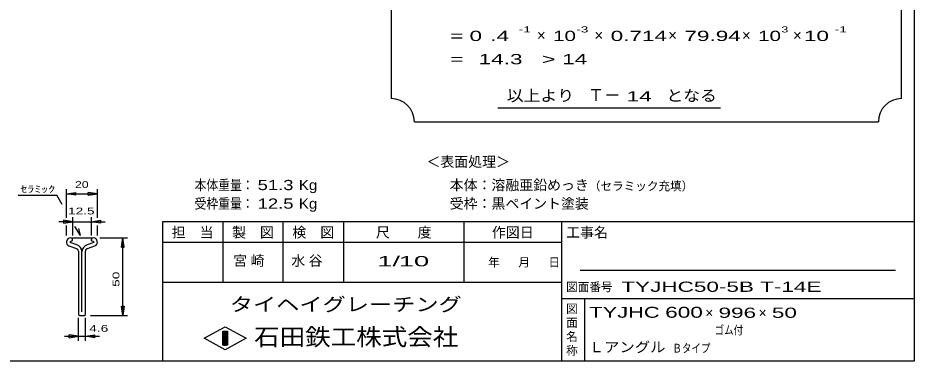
# Model space of a CAD drawing. Units: millimetres, scale not verified. Extents: x -1820 to 1731, y -1282 to 1054.
# Drawn here: x -201 to 1731, y -1146 to -408 of the extents above; entities that cross this region are included whole.
import ezdxf
from ezdxf.enums import TextEntityAlignment as Align

# ---------------------------------------------------------------- set-up
doc = ezdxf.new("R2010")
doc.units = ezdxf.units.MM
doc.header["$LTSCALE"] = 10
for name, color, linetype, lineweight in [('0_2', 150, 'Continuous', 25), ('22', 2, 'Continuous', 25), ('32', 4, 'Continuous', 25)]:
    doc.layers.add(name, color=color, linetype=linetype, lineweight=lineweight)
doc.styles.add('ベクトル', font='')
doc.styles.get('ベクトル').set_extended_font_data('ベクトル')

msp = doc.modelspace()

# ---------------------------------------------------------------- linework, layer by layer
at = {"layer": '0_2'}
for p, q in [((1731, 1053.5), (1731, -1146.5)), ((1731, -846.5), (111, -846.5)), ((111, -846.5), (111, -1146.5)), ((241, -846.5), (241, -976.5)), ((371, -976.5), (371, -846.5)), ((501, -846.5), (501, -976.5)), ((761, -976.5), (761, -846.5)), ((971, -846.5), (971, -1146.5)), ((971, -891.5), (111, -891.5)), ((1691, -951.5), (1011, -951.5)), ((111, -976.5), (971, -976.5)), ((971, -1011.5), (1731, -1011.5)), ((1021, -1146.5), (1021, -1011.5)), ((201, -1097.5), (246, -1072.5)), ((246, -1072.5), (291, -1097.5)), ((246, -1122.5), (201, -1097.5)), ((241, -1082.5), (251, -1082.5)), ((241, -1112.5), (241, -1082.5)), ((241, -1082.5), (243, -1082.5)), ((243, -1082.5), (243, -1112.5)), ((245, -1112.5), (245, -1082.5)), ((245, -1082.5), (247, -1082.5)), ((291, -1097.5), (246, -1122.5)), ((247, -1082.5), (247, -1112.5)), ((249, -1112.5), (249, -1082.5)), ((249, -1082.5), (251, -1082.5)), ((251, -1082.5), (251, -1112.5)), ((251, -1082.5), (251, -1112.5)), ((251, -1112.5), (241, -1112.5)), ((243, -1112.5), (245, -1112.5)), ((247, -1112.5), (249, -1112.5)), ((1731, -1146.5), (-1729, -1146.5))]:
    msp.add_line(p, q, dxfattribs=at)
at = {"layer": '22', "color": 4}
for p, q in [((604, 968.5), (604, -581.5)), ((1704, -581.5), (1704, 968.5)), ((834, -601.5), (1314, -601.5)), ((654, -631.5), (1654, -631.5))]:
    msp.add_line(p, q, dxfattribs=at)
for centre, start, end in [((604, -631.5), 0, 90), ((1704, -631.5), 90, 180)]:
    msp.add_arc(centre, 50, start, end, dxfattribs=at)
at = {"layer": '32'}
for p, q in [((-200.33, -789.5), (-117, -789.5)), ((-105.33, -809.5), (-117, -789.5)), ((-96, -838.5), (-96, -776.5)), ((-96, -786.5), (-76, -783.5)), ((-76, -789.5), (-96, -786.5)), ((-96, -786.5), (-29.33, -786.5)), ((-76, -789.5), (-76, -783.5)), ((-29.33, -786.5), (-49.33, -783.5)), ((-49.33, -789.5), (-49.33, -783.5)), ((-49.33, -789.5), (-29.33, -786.5)), ((-29.33, -838.5), (-29.33, -776.5)), ((-82.67, -846.5), (-112.67, -846.5)), ((-82.67, -846.5), (-102.67, -843.5)), ((-102.67, -843.5), (-102.67, -849.5)), ((-102.67, -849.5), (-82.67, -846.5)), ((-82.67, -876.5), (-82.67, -836.5)), ((-82.67, -846.5), (-42.67, -846.5)), ((-42.67, -836.5), (-42.67, -876.5)), ((-42.67, -846.5), (-22.67, -843.5)), ((-22.67, -849.5), (-42.67, -846.5)), ((-42.67, -846.5), (-12.67, -846.5)), ((-22.67, -843.5), (-22.67, -849.5)), ((-96, -876.5), (-96, -854.5)), ((-66, -876.5), (-77.67, -856.5)), ((-66, -876.5), (-69.67, -860.83)), ((-29.33, -876.5), (-29.33, -854.5)), ((-87.53, -889.21), (-82.73, -886.88)), ((-85.7, -881.5), (-38.87, -881.5)), ((-82.73, -886.88), (-82.73, -886.11)), ((-42.67, -886.11), (-42.67, -886.88)), ((-42.67, -886.88), (-37.87, -889.21)), ((-24.33, -881.5), (35.67, -881.5)), ((22.67, -901.5), (25.67, -881.5)), ((28.67, -901.5), (25.67, -881.5)), ((25.67, -1048.17), (25.67, -881.5)), ((-90.6, -898.76), (-74.36, -904.46)), ((-73.66, -896.59), (-88.06, -891.53)), ((-37.34, -891.53), (-51.74, -896.59)), ((-51.04, -904.46), (-34.81, -898.76)), ((22.67, -901.5), (28.67, -901.5)), ((-70.37, -910.14), (-70.37, -1045.87)), ((-62.67, -1040.53), (-62.67, -910.3)), ((-55.03, -1045.87), (-55.03, -910.14)), ((25.67, -1048.17), (22.67, -1028.17)), ((22.67, -1028.17), (28.67, -1028.17)), ((28.67, -1028.17), (25.67, -1048.17)), ((-70.33, -1103.17), (-70.33, -1053.17)), ((-68.03, -1048.21), (-57.37, -1048.21)), ((-55, -1103.17), (-55, -1053.17)), ((-44.33, -1048.17), (35.67, -1048.17)), ((-100.33, -1093.17), (-70.33, -1093.17)), ((-70.33, -1093.17), (-90.33, -1090.17)), ((-90.33, -1096.17), (-90.33, -1090.17)), ((-90.33, -1096.17), (-70.33, -1093.17)), ((-70.33, -1093.17), (-55, -1093.17)), ((-55, -1093.17), (-35, -1090.17)), ((-35, -1096.17), (-55, -1093.17)), ((-55, -1093.17), (-25, -1093.17)), ((-35, -1096.17), (-35, -1090.17))]:
    msp.add_line(p, q, dxfattribs=at)
for centre, radius, start, end in [((-87.03, -890.5), 9, 90.98, 246.68), ((-87.56, -886.32), 4.83, 2.5, 85.55), ((-37.84, -886.32), 4.83, 94.45, 177.5), ((-38.37, -890.5), 9, 293.32, 89.02002), ((-86.98, -890.55), 1.47, 111.91, 222.33), ((-76.36, -910.13), 6, 0, 70.58), ((-77.97, -911.31), 15.33, 3.78, 73.7), ((-47.44, -911.31), 15.33, 106.3, 176.22), ((-49.04, -910.13), 6, 109.42, 180), ((-38.42, -890.55), 1.47, 317.67, 68.08999), ((-68.03, -1045.87), 2.33, 180, 270), ((-57.37, -1045.87), 2.33, 270, 0)]:
    msp.add_arc(centre, radius, start, end, dxfattribs=at)

# ---------------------------------------------------------------- texts
at = {"layer": '0_2', "style": 'ベクトル'}
for s, height, p in [('担\u3000当', 21.99, (131, -869.5)), ('製\u3000図', 21.99, (261, -869.5)), ('検\u3000図', 21.99, (391, -869.5)), ('尺\u3000\u3000度', 21.99, (571, -869.5)), ('作図日', 21.99, (821, -869.5)), ('工事名', 21.99, (981, -869.5)), ('年', 18.33, (813, -934)), ('月', 18.33, (878, -934)), ('日', 18.33, (943, -934)), ('図面番号', 18.33, (981, -987)), ('図', 18.33, (981, -1034)), ('面', 18.33, (981, -1064)), ('名', 18.33, (981, -1094)), ('称', 18.33, (981, -1124))]:
    msp.add_text(s, height=height, dxfattribs=at).set_placement(p, align=Align.MIDDLE_LEFT)
at = {"layer": '0_2', "color": 222, "style": 'ベクトル'}
for s, height, width, p in [('タイヘイグレーチング', 29.33, 1.25, (256, -1024.5)), ('石田鉄工株式会社', 36.66, 1.1, (308.5, -1094.5))]:
    msp.add_text(s, height=height, dxfattribs=dict(at, width=width)).set_placement(p, align=Align.MIDDLE_LEFT)
at = {"layer": '22', "style": 'ベクトル'}
for s, height, width, p in [('  = 0', 21.99, 1.65, (704, -446.5)), (' .4 ', 21.99, 1.65, (804, -446.5)), ('-1', 13.2, 1.65, (879, -432.5)), ('10', 21.99, 1.5, (953, -446.5)), ('-3', 13.2, 1.65, (1003, -432.5)), ('0.714', 21.99, 1.65, (1077, -446.5)), ('79.94', 21.99, 1.65, (1236, -446.5)), ('10', 21.99, 1.5, (1395, -446.5)), ('3', 13.2, 1.5, (1445, -432.5)), (' 10 ', 21.99, 1.65, (1480, -446.5)), ('-1', 13.2, 1.65, (1560, -432.5)), ('  =', 21.99, 1.65, (704, -496.5)), (' 14.3', 21.99, 1.65, (779, -496.5)), ('>', 21.99, 1.7, (929, -496.5)), (' 14 ', 21.99, 1.65, (959, -496.5)), ('以上より\u3000', 24.19, 1.1, (853, -575)), (' 14 ', 21.99, 1.65, (1098, -576.5)), ('となる', 24.19, 1.1, (1197, -575)), ('本体重量：', 21.99, 0.85, (180, -767.5)), (' 51.3', 21.99, 1.35, (305, -767.5)), ('Kg', 21.99, 1.1, (405, -767.5)), ('受枠重量：', 21.99, 0.85, (180, -807.5)), (' 12.5', 21.99, 1.35, (305, -807.5)), ('Kg', 21.99, 1.1, (405, -807.5)), ('1/', 21.99, 2, (574, -931.5)), (' 10 ', 21.99, 2, (604, -931.5)), ('TYJHC50-5B T-14E                   ', 21.99, 1.65, (1100, -986.5)), ('TYJHC', 23.46, 1.5, (1031, -1041.5)), (' 600 ', 23.46, 1.55, (1181, -1041.5)), (' 996 ', 21.99, 1.65, (1296, -1042.5)), (' 50 ', 21.99, 1.65, (1411, -1042.5)), ('ゴム付', 18.33, 0.8, (1301, -1080)), ('Ｌアングル', 21.99, 1.1, (1030, -1116.5)), ('Ｂタイプ', 18.33, 0.8, (1210, -1119))]:
    msp.add_text(s, height=height, dxfattribs=dict(at, width=width)).set_placement(p, align=Align.MIDDLE_LEFT)
for s, height, p in [('×', 24.19, (918, -445)), ('×', 24.19, (1042, -445)), ('×', 24.19, (1201, -445)), ('×', 24.19, (1360, -445)), ('×', 24.19, (1470, -445)), ('Ｔ－', 25.66, (1028, -574)), ('＜表面処理＞', 21.99, (680, -717.5)), ('本体：', 21.99, (730, -767.5)), ('溶融亜鉛めっき', 21.99, (820, -767.5)), ('（セラミック充填）', 18.33, (1030, -770)), ('受枠：', 21.99, (730, -807.5)), ('黒ペイント塗装', 21.99, (820, -807.5)), ('×', 21.99, (1281, -1042.5)), ('×', 21.99, (1396, -1042.5))]:
    msp.add_text(s, height=height, dxfattribs=at).set_placement(p, align=Align.MIDDLE_LEFT)
at = {"layer": '22', "char_height": 21.99, "attachment_point": 4, "style": 'ベクトル'}
for s, insert in [('\\T1.25;宮崎\u3000', (263.5, -931.5)), ('\\T1.25;水谷\u3000', (388.5, -931.5))]:
    msp.add_mtext(s, dxfattribs=dict(at, insert=insert))
at = {"layer": '32', "color": 2, "style": 'ベクトル'}
for s, width, p in [('ｾﾗﾐｯｸ', 1.5, (-195.33, -776.5)), ('20', 1.35, (-77.67, -766.5)), ('12.5', 1.5, (-92.67, -823.5)), (' 4.6 ', 1.5, (-55, -1076.17))]:
    msp.add_text(s, height=14.66, dxfattribs=dict(at, width=width)).set_placement(p, align=Align.MIDDLE_LEFT)
at = {"layer": '32', "color": 2, "style": 'ベクトル', "width": 1.5}
msp.add_text(' 50 ', height=14.66, rotation=90, dxfattribs=at).set_placement((10.67, -994.83), align=Align.MIDDLE_LEFT)

doc.saveas('drawing.dxf')
